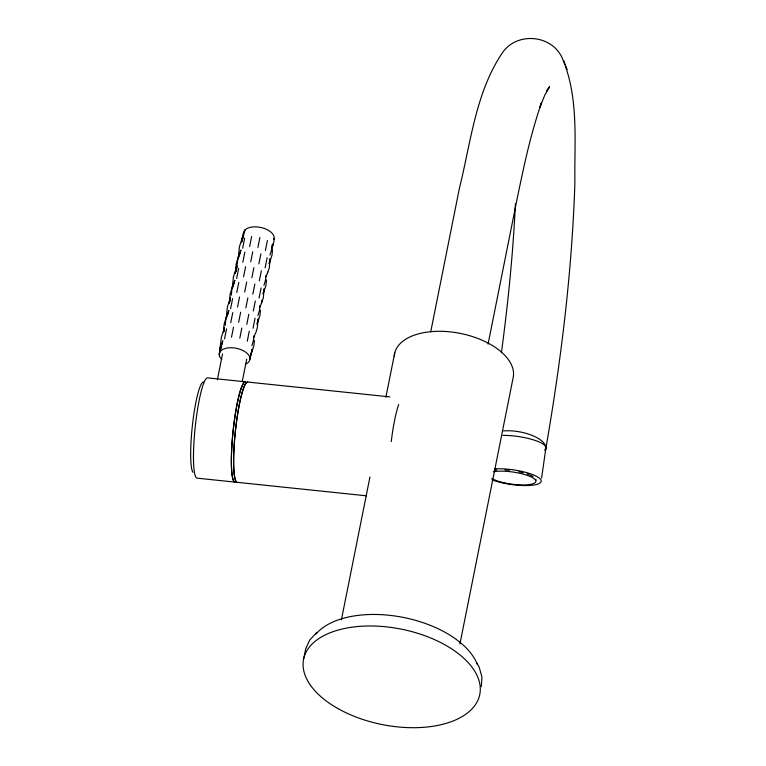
<?xml version="1.0" encoding="UTF-8"?>
<svg xmlns="http://www.w3.org/2000/svg" width="766" height="766" viewBox="0 0 766 766"><rect width="100%" height="100%" fill="white"/><g stroke="black" fill="none" stroke-linecap="round" stroke-linejoin="round"><path stroke-width="1.15" d="M515.422 203.766C513.048 253.613 508.04 303.317 501.404 352.772M481.326 686.575L481.929 677L479.143 667.062L476.548 662.561M274.113 238.389L273.816 242.382L272.179 247.351M223.452 331.745L224.055 324.602L227.253 313.533M229.34 303.556L230.097 294.383L233.295 283.305L232.29 288.342L233.41 276.899L236.579 267.114L235.306 273.232L236.311 268.196L235.813 271.279M235.382 273.338L236.129 264.155L239.337 253.086L238.935 255.097M241.491 242.094L243.435 232.95M254.408 340.382L253.948 345.552L250.769 355.338L252.043 349.219L249.955 359.283M260.45 310.153L259.99 315.333L257.137 324.133M266.491 279.935L266.022 285.105L263.169 293.914M272.524 249.706L272.064 254.886L269.211 263.686M253.881 335.68L253.402 340.688L251.87 345.753M259.923 305.452L259.444 310.469L257.912 315.535M265.965 275.233L265.476 280.241L263.954 285.306M271.997 245.005L271.518 250.022L269.986 255.088M225.242 325.387L225.75 320.14L228.833 310.508L227.339 315.487M231.284 295.159L231.792 289.921L234.865 280.289L233.084 286.254M261.599 302.311L261.8 300.215M226.248 318.57L227.368 307.118L230.547 297.342L229.273 303.451L230.279 298.414M238.331 258.123L239.442 246.681L242.621 236.895L241.558 241.989L242.353 237.977L242.018 240.026M224.562 338.878L226.573 328.805M230.604 308.66L232.615 298.587M236.646 278.441L238.657 268.359M242.678 248.213L244.689 238.14M255.059 318.206L253.039 328.288M261.091 287.987L259.08 298.06M267.133 257.769L265.122 267.841M230.748 322.678L232.759 312.605M236.78 292.449L238.8 282.376M242.822 262.231L244.833 252.158M249.276 331.18L247.265 341.253M255.317 300.952L253.297 311.025M261.35 270.733L259.339 280.806M267.391 240.505L265.381 250.578M541.591 478.137L545.852 448.292M219.277 354.964L221.326 337.346L224.505 327.561L223.653 331.64M231.495 337.279L233.506 327.206M237.537 307.061L239.547 296.988M243.569 276.832L245.589 266.76M249.611 246.614L251.621 236.541M248.806 314.271L246.796 324.353M254.848 284.052L252.837 294.125M260.89 253.833L258.87 263.906M223.729 331.726L224.065 329.667L223.634 331.659M545.708 449.23C561.009 361.226 571.982 272.313 574.883 182.978C574.289 141.222 579.163 96.506 561.89 57.326C551.261 34.958 518.027 31.866 503.224 51.619C475.648 91.47 470.927 142.198 459.437 188.139L430.722 331.85M221.01 346.701L222.791 340.736L220.072 351.757L221.221 345.533M238.638 322.295L240.648 312.222M244.67 292.076L246.69 282.003M250.712 261.848L252.723 251.775M219.287 353.844L221.02 344.757M241.817 328.078L239.806 338.151M247.858 297.85L245.838 307.922M253.891 267.631L251.88 277.704M259.933 237.403L257.922 247.485M243.358 234.712L242.142 240.917L245.005 229.944M237.106 266.108L236.1 271.145L237.833 259.693L240.907 250.061L239.126 256.035M217.372 379.745L222.513 353.988M242.267 381.411L246.709 359.168M257.079 324.037L258.085 318.991L257.261 328.068L255.7 333.047M263.121 293.809L264.126 288.772L263.303 297.85L261.742 302.829M269.153 263.59L270.159 258.554L269.335 267.621L267.774 272.6M272.179 248.471L273.184 243.435M303.872 658.042L305.682 648.974L309.665 640.117L316.865 632.314M341.416 619.799L369.949 476.979M385.863 397.372L394.749 352.887M488.076 344.135L516.791 200.443C523.59 167.553 530.445 134.51 541.543 102.74L539.791 107.364L544.904 94.888L549.605 86.577L546.598 91.211L548.734 88.617L546.378 91.01M459.935 643.957L513.038 378.213A60.495 32.775 11.3 0 0 458.901 333.133A60.495 32.775 11.3 0 0 394.26 356.066M219.574 349.851L220.943 344.767M266.137 276.919L267.64 272.083M260.095 307.137L261.302 303.279M254.053 337.366L255.26 333.497M389.856 396.884L247.686 382.052A50.412 7.21 -84 0 0 235.306 431.947A50.604 7.239 -84 0 0 237.355 482.532M235.114 482.12L197.216 478.166A50.412 7.21 -84 0 1 195.148 427.763A50.412 7.21 -84 0 1 207.538 377.868L245.436 381.822A50.412 7.21 -84 0 0 233.592 426.796A50.412 7.21 -84 0 0 233.802 481.105M366.512 495.822L237.374 482.35A50.412 7.21 -84 0 1 235.306 431.947A50.604 7.239 -84 0 1 247.705 381.87M563.623 60.485L565.222 64.583M565.614 65.646L567.166 69.649M494.491 468.878A29.328 7.401 8.1 0 1 534.333 475.303A29.328 7.401 8.1 0 1 531.958 485.271A29.328 7.401 8.1 0 1 491.887 479.822M502.841 435.385A29.328 7.401 8.1 0 1 535.003 440.373A29.328 7.401 8.1 0 1 544.817 449.594M503.54 430.923A29.328 12.237 9.8 0 1 534.812 436.591A29.328 12.237 9.8 0 1 545.047 450.734M221.814 359.513A15.579 8.445 11.3 0 1 225.022 348.53A15.579 8.445 11.3 0 1 245.742 352.207A15.579 8.445 11.3 0 1 246.154 363.831M243.435 234.07A15.579 8.445 11.3 0 1 259.818 227.272A15.579 8.445 11.3 0 1 273.845 239.461M315.956 634.095A86.165 46.678 11.3 0 1 401.997 617.166A86.165 46.678 11.3 0 1 477.419 664.677M235.095 482.302A50.604 7.239 -84 0 1 233.027 431.718A50.604 7.239 -84 0 1 245.455 381.64M192.888 472.306A45.836 6.559 -84 0 1 192.687 422.937A45.836 6.559 -84 0 1 203.459 382.052M391.244 441.589A50.412 7.21 -84 0 1 398.703 404.515M493.381 471.741A24.052 6.071 8.1 0 1 528.808 475.935A24.052 6.071 8.1 0 1 526.989 484.811A24.052 6.071 8.1 0 1 491.963 478.683M494.577 470.257A24.052 6.071 8.1 0 1 496.828 469.998M504.957 469.922A24.052 6.071 8.1 0 1 509.524 470.286M518.793 471.722A24.052 6.071 8.1 0 1 523.13 472.737M527.056 473.915A24.052 6.071 8.1 0 1 529.363 474.767M530.398 475.198A24.052 6.071 8.1 0 1 533.05 476.538M535.874 479.2A24.052 6.071 8.1 0 1 535.941 480.406M337.595 708.368A89.833 48.66 11.3 0 0 479.516 695.643A89.833 48.66 11.3 0 0 357.971 626.511A89.833 48.66 11.3 0 0 337.595 708.368"/></g></svg>
